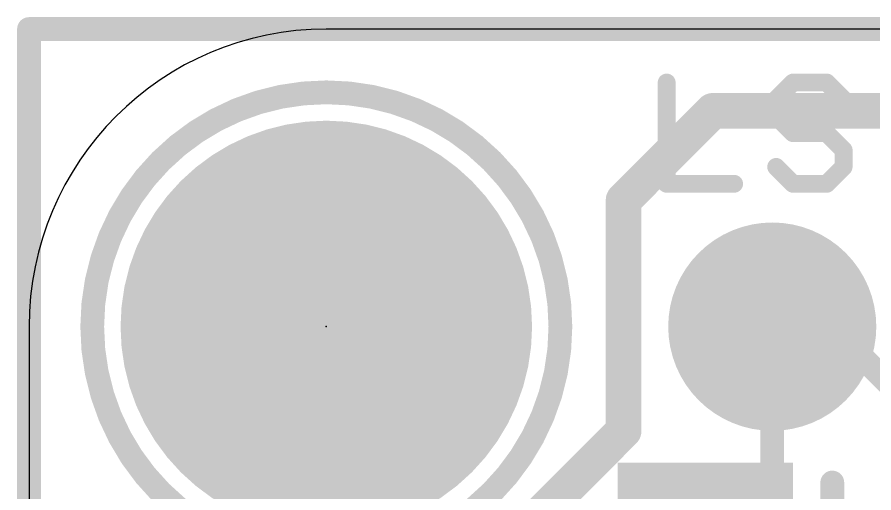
# Model space of a CAD drawing. Extents: x -0.1 to 25.5, y -0.1 to 17.9.
# Drawn here: x -0.1 to 7.22, y 13.82 to 17.88 of the extents above; entities that cross this region are included whole.
import ezdxf

# ---------------------------------------------------------------- set-up
doc = ezdxf.new("R2010")
doc.units = 0
for name, color, linetype in [('1', 12, 'CONTINUOUS'), ('16', 5, 'CONTINUOUS'), ('17', 110, 'CONTINUOUS'), ('20', 53, 'CONTINUOUS'), ('21', 40, 'CONTINUOUS'), ('23', 40, 'CONTINUOUS')]:
    doc.layers.add(name, color=color, linetype=linetype)

# ---------------------------------------------------------------- blocks, each defined once
blk = doc.blocks.new('RECT')
blk.add_solid([(-0.5, -0.5), (0.5, -0.5), (-0.5, 0.5), (0.5, 0.5)])
blk = doc.blocks.new('ROUNDP')
at = {"const_width": 0.5}
blk.add_lwpolyline([(0, -0.25, 1), (0, 0.25, 1), (0, -0.25)], format="xyb", dxfattribs=at)

msp = doc.modelspace()

# ---------------------------------------------------------------- linework, layer by layer
at = {"layer": '1', "const_width": 0.2032}
for points in [[(0, 17.78), (25.4, 17.78)], [(0, 0), (0, 17.78)], [(6.858, 15.24), (6.35, 15.24)], [(8.363, 13.735), (6.858, 15.24)]]:
    msp.add_lwpolyline(points, dxfattribs=at)
at = {"layer": '1', "const_width": 0.1016}
for points in [[(0, 17.8308, 1), (0, 17.7292)], [(0.0508, 17.78, 1), (-0.0508, 17.78)], [(6.35, 15.2908, 1), (6.35, 15.1892)], [(6.8939, 15.2759, 1), (6.8221, 15.2041)], [(6.858, 15.1892, 1), (6.858, 15.2908)]]:
    msp.add_lwpolyline(points, format="xyb", dxfattribs=at)
at = {"layer": '16'}
for points, const_width in [([(0, 17.78), (25.4, 17.78)], 0.2032), ([(0, 0), (0, 17.78)], 0.2032), ([(5.08, 16.3195), (5.842, 17.0815)], 0.3048), ([(5.842, 17.0815), (19.304, 17.0815)], 0.3048), ([(5.08, 14.351), (5.08, 16.3195)], 0.3048), ([(6.35, 15.24), (6.35, 13.081)], 0.2032), ([(5.08, 14.351), (3.556, 12.827)], 0.3048)]:
    msp.add_lwpolyline(points, dxfattribs=dict(at, const_width=const_width))
for points, const_width in [([(0, 17.8308, 1), (0, 17.7292)], 0.1016), ([(0.0508, 17.78, 1), (-0.0508, 17.78)], 0.1016), ([(5.842, 17.1577, 1), (5.842, 17.0053)], 0.1524), ([(5.8959, 17.0276, 1), (5.7881, 17.1354)], 0.1524), ([(5.1562, 16.3195, 1), (5.0038, 16.3195)], 0.1524), ([(5.0261, 16.3734, 1), (5.1339, 16.2656)], 0.1524), ([(6.4008, 15.24, 1), (6.2992, 15.24)], 0.1016), ([(5.1339, 14.2971, 1), (5.0261, 14.4049)], 0.1524), ([(5.0038, 14.351, 1), (5.1562, 14.351)], 0.1524)]:
    msp.add_lwpolyline(points, format="xyb", dxfattribs=dict(at, const_width=const_width))
at = {"layer": '20'}
for p, q in [((22.86, 17.78), (2.54, 17.78)), ((0, 15.24), (0, 2.54))]:
    msp.add_line(p, q, dxfattribs=at)
msp.add_arc((2.54, 15.24), 2.54, 90, 180, dxfattribs=at)
at = {"layer": '21'}
for points, const_width in [([(5.448, 17.3235), (5.448, 16.4592)], 0.1524), ([(6.5275, 17.3235), (6.3835, 17.1795)], 0.1524), ([(6.8157, 17.3235), (6.5275, 17.3235)], 0.1524), ([(6.9597, 17.1795), (6.8157, 17.3235)], 0.1524), ([(6.3835, 17.1795), (6.3835, 17.0354)], 0.1524), ([(6.3835, 17.0354), (6.5275, 16.8914)], 0.1524), ([(6.5275, 16.8914), (6.8157, 16.8914)], 0.1524), ([(6.8157, 16.8914), (6.9597, 16.7473)], 0.1524), ([(6.9597, 16.7473), (6.9597, 16.6033)], 0.1524), ([(6.5275, 16.4592), (6.3835, 16.6033)], 0.1524), ([(6.9597, 16.6033), (6.8157, 16.4592)], 0.1524), ([(5.448, 16.4592), (6.0242, 16.4592)], 0.1524), ([(6.8157, 16.4592), (6.5275, 16.4592)], 0.1524), ([(6.863, 11.1095), (6.863, 13.9095)], 0.2032)]:
    msp.add_lwpolyline(points, dxfattribs=dict(at, const_width=const_width))
for points, const_width in [([(5.4861, 17.3235, 1), (5.4099, 17.3235)], 0.0762), ([(6.5275, 17.3616, 1), (6.5275, 17.2854)], 0.0762), ([(6.5545, 17.2966, 1), (6.5006, 17.3505)], 0.0762), ([(6.8426, 17.3505, 1), (6.7887, 17.2966)], 0.0762), ([(6.8157, 17.2854, 1), (6.8157, 17.3616)], 0.0762), ([(2.54, 13.24, 1), (2.54, 17.24, 1), (2.54, 13.24)], 0.2032), ([(6.3565, 17.2064, 1), (6.4104, 17.1525)], 0.0762), ([(6.4216, 17.1795, 1), (6.3454, 17.1795)], 0.0762), ([(6.9328, 17.1525, 1), (6.9867, 17.2064)], 0.0762), ([(6.4104, 17.0624, 1), (6.3565, 17.0085)], 0.0762), ([(6.3454, 17.0354, 1), (6.4216, 17.0354)], 0.0762), ([(6.5275, 16.9295, 1), (6.5275, 16.8533)], 0.0762), ([(6.5006, 16.8644, 1), (6.5545, 16.9183)], 0.0762), ([(6.8426, 16.9183, 1), (6.7887, 16.8644)], 0.0762), ([(6.8157, 16.8533, 1), (6.8157, 16.9295)], 0.0762), ([(6.9978, 16.7473, 1), (6.9216, 16.7473)], 0.0762), ([(6.9328, 16.7204, 1), (6.9867, 16.7743)], 0.0762), ([(6.4104, 16.6302, 1), (6.3565, 16.5763)], 0.0762), ([(6.9216, 16.6033, 1), (6.9978, 16.6033)], 0.0762), ([(6.9867, 16.5763, 1), (6.9328, 16.6302)], 0.0762), ([(5.448, 16.4973, 1), (5.448, 16.4211)], 0.0762), ([(5.4099, 16.4592, 1), (5.4861, 16.4592)], 0.0762), ([(6.0242, 16.4211, 1), (6.0242, 16.4973)], 0.0762), ([(6.5275, 16.4973, 1), (6.5275, 16.4211)], 0.0762), ([(6.5006, 16.4323, 1), (6.5545, 16.4861)], 0.0762), ([(6.7887, 16.4861, 1), (6.8426, 16.4323)], 0.0762), ([(6.8157, 16.4211, 1), (6.8157, 16.4973)], 0.0762), ([(6.9138, 13.9095, 1), (6.8122, 13.9095)], 0.1016)]:
    msp.add_lwpolyline(points, format="xyb", dxfattribs=dict(at, const_width=const_width))
at = {"layer": '23'}
msp.add_point((2.54, 15.24), dxfattribs=at)

# ---------------------------------------------------------------- block references
at = {"layer": '1', "xscale": 1.24, "yscale": 1.5, "rotation": 90}
msp.add_blockref('RECT', (5.7785, 13.4595), dxfattribs=at)
at = {"layer": '17', "xscale": 3.516, "yscale": 3.516}
msp.add_blockref('ROUNDP', (2.54, 15.24), dxfattribs=at)
msp.add_blockref('ROUNDP', (2.54, 15.24), dxfattribs=at)
at = {"layer": '17', "xscale": 1.778, "yscale": 1.778, "rotation": 90}
msp.add_blockref('ROUNDP', (6.35, 15.24), dxfattribs=at)
msp.add_blockref('ROUNDP', (6.35, 15.24), dxfattribs=at)

doc.saveas('drawing.dxf')
